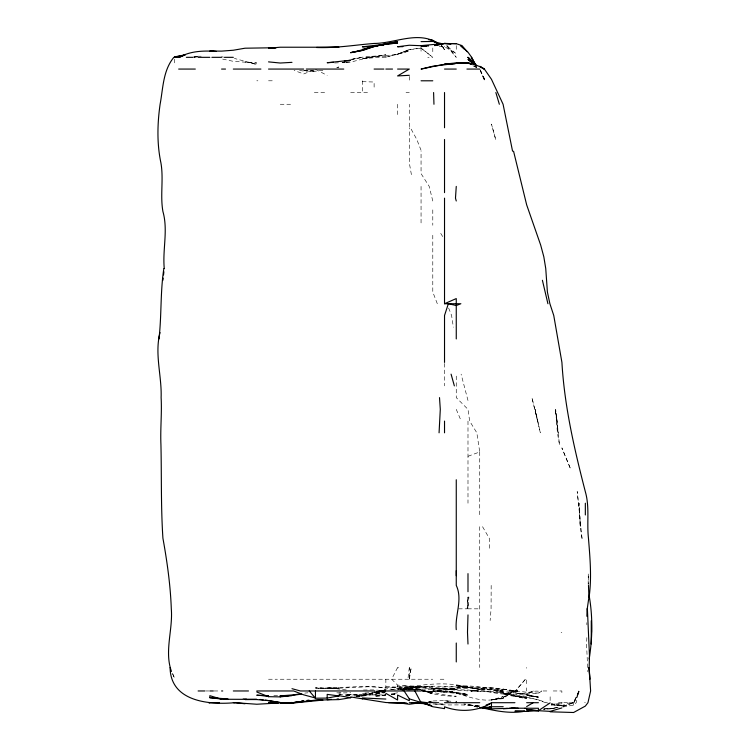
<?xml version="1.0" encoding="UTF-8"?>
<svg xmlns="http://www.w3.org/2000/svg" width="750" height="750" viewBox="0 0 750 750"><rect width="100%" height="100%" fill="white"/><g stroke="black" fill="none" stroke-linecap="round" stroke-linejoin="round"><path stroke-width="0.56" stroke-dasharray="3.75 2.81" d="M588.169 584.297L588.272 573.628L588.666 584.297M491.175 585.366L491.072 608.831L490.134 620.559M586.866 637.631L586.556 644.034L587.812 671.766M458.531 608.831L467.166 608.831L467.991 597.094L468.9 597.094L467.991 608.831L479.728 608.831M467.166 608.831L467.991 597.469L468.9 597.094M562.931 707.016L573.6 705.103L576.216 702.703L578.738 690.966L574.003 702.703L579.45 690.966L573.478 702.703L561.863 706.744L573.6 702.703L579.478 690.966L573.6 702.703L558.666 707.241M397.584 667.5L391.622 679.237L397.584 685.087L421.059 687.356M526.659 683.719L526.659 679.237L525.431 679.237L514.931 691.369C500.569 699.019 485.906 687.225 471.112 690.966C493.425 685.228 516.066 692.316 538.397 693.075L541.8 690.966L538.397 693.356L526.659 693.872L495.525 690.966L503.194 692.259C488.1 687.375 472.116 685.228 456.262 685.988L467.991 686.766L456.262 685.453L479.728 689.203L503.194 690.966L497.822 690.966M525.431 679.237L515.588 690.966L507.009 690.966L514.931 691.341L517.716 690.966L511.959 690.966L503.194 689.044L491.466 687.6L432.787 688.987L444.525 688.181L422.128 690.037M421.059 690.769L444.525 692.147L432.787 691.116L467.991 694.453L432.787 689.616L456.262 693.197L467.991 695.747L448.509 690.966C466.284 695.297 485.175 705.497 503.194 696.591L491.466 699.966L503.194 698.156L491.466 699.797L503.194 698.644L513.506 690.966L514.931 690.966M503.194 698.644L503.194 697.425L513.506 690.966M503.194 697.425L514.931 691.013L503.194 694.462L514.931 696.441L526.659 697.275L514.931 695.944L526.659 697.791L503.194 693.534L526.659 698.578C510.619 696.666 496.031 687.816 479.728 688.894L503.194 689.916C479.775 684.947 456.188 687.3 432.787 690.9L444.525 690.384L456.262 688.631L444.525 689.55L467.991 690.019L514.931 694.237L526.659 694.369L538.397 697.341L526.659 694.894L538.397 697.219L526.659 695.184L538.397 696.975L526.659 696.441L491.466 691.575L467.991 690.9L421.059 687.759L385.856 687.703L362.391 686.4L327.188 688.181L315.45 687.844L338.916 688.781L327.188 687.534L346.388 689.972M533.334 690.966L526.659 694.369L514.931 692.841C523.125 695.672 530.85 690.384 538.397 691.181M397.584 668.025L398.625 667.5M313.322 70.125L303.712 73.959L294.113 70.425M346.388 62.297L350.653 62.109L369.591 57.328L362.391 58.837L385.856 54.797L362.391 58.509L385.856 57.131L397.584 54.178L409.322 49.575L421.059 47.981L432.787 57.328L427.762 57.328M385.856 57.131L397.584 54.197L409.322 49.575M397.584 54.197L409.322 49.725L421.059 48.216L432.787 57.328M467.991 456.291L479.728 451.931L476.822 432.816L469.659 421.088L467.991 409.35L456.262 397.613L456.262 374.147M551.203 704.119L561.863 703.875L551.203 703.997L561.863 705.534L551.203 704.991L561.863 705.609L569.738 702.703M397.584 54.178L409.322 50.709C390.478 58.631 369.684 53.484 350.653 59.812L362.391 57.328L351.722 59.231M402.113 690.122C412.172 685.809 422.794 690.45 432.787 692.634L421.828 690.966L432.787 691.969L421.828 690.966M384.037 690.966L385.856 690.544L374.119 692.616L385.856 689.709L374.119 693.056L357.056 696.525M403.144 689.878L409.322 688.237L444.525 686.953L456.262 686.934L467.991 688.031C443.644 685.378 418.612 685.341 394.556 690M336.647 67.631L338.916 67.05L336.816 67.453M385.856 691.828L374.119 694.584L359.184 696.525M415.725 690.066L409.322 689.231L421.059 689.719L409.322 689.353L401.859 689.991L409.322 688.237L417.853 690.056M197.109 56.653L194.119 57.328L198.112 56.212L202.378 56.25M384.788 692.072L374.119 694.416L384.788 692.756L376.256 691.444M369.169 57.328L374.119 56.344L385.856 56.175M374.119 692.587L382.753 690.966L376.275 691.912M397.584 692.794L391.191 693.938L397.584 692.916M376.256 696.619L385.856 694.903L345.319 694.959M385.856 691.641L354.919 696.581L374.119 693.291L362.391 695.522C382.209 690.637 399.984 682.762 421.059 687.234L409.322 686.803L432.787 686.737L421.059 686.456L409.322 687.178L397.584 689.428L409.322 688.191L419.991 690.525M557.597 707.428L550.134 708.928L543.731 709.322M402.919 690.066C420.928 686.756 438.356 695.606 456.262 696.234C444.216 696.262 432.122 694.622 421.059 689.691L432.787 693.891L421.059 690.262M402.919 690.047L409.322 688.987L415.725 689.944M373.05 692.794L353.85 695.962L362.391 696.553M401.859 689.991L409.322 688.941L397.584 690.019M557.597 707.644L543.731 709.219M428.522 701.616L432.787 701.119L428.719 702.178L432.787 700.978L444.525 700.584L448.791 701.316M322.922 70.341L315.45 71.203L303.712 71.091L298.387 70.247M406.125 690L416.794 690M385.856 694.903L374.119 696.084L385.856 695.016M391.191 694.538L397.584 693.966M514.931 691.219L517.716 690.966M345.319 62.241L342.122 62.522L345.319 62.344M304.781 693.084L307.987 692.812M543.731 709.106L555.469 708.281M391.191 694.491L396.525 694.05M543.731 708.816L555.469 708.131M341.053 692.841L338.916 693.009L350.653 692.756M193.847 56.756L197.044 56.513M342.122 62.391L345.319 62.156M385.856 686.503L397.584 687.188L409.322 686.484M242.916 698.447L247.181 698.456M273.844 695.625L278.119 695.409M432.787 688.331C418.228 687.6 403.444 687.347 389.053 690.009C415.162 686.072 441.769 680.091 467.991 687.178L456.262 685.575L479.728 689.203L467.991 687.253L503.194 690.966M376.256 692.166L384.788 691.753M336.788 698.362L338.916 698.278M193.847 57.028L198.112 56.859M334.65 62.962L338.916 62.803M338.916 688.181L374.119 686.475L385.856 688.088L385.856 679.237M409.322 688.031L421.059 687.769M439.191 46.725L444.525 46.669L456.262 53.681L446.25 45.591L456.262 57.328L447.178 45.591L444.525 44.325M363.45 690.019L374.119 689.906L385.856 690.816M400.791 690L412.519 690M256.781 80.794L257.925 80.794M268.519 80.794L273.497 80.794M314.325 92.531L327.188 92.531M350.653 92.531L369.113 92.531M406.012 92.531L409.322 92.531M280.247 104.269L291.984 104.269M561.122 632.297L561.863 632.297M268.519 679.237L277.425 679.237M280.247 679.237L432.787 679.237M440.175 679.237L444.525 679.237M205.716 690.966L208.809 690.966M214.012 690.966L219.234 690.966M543.103 690.966L547.453 690.966M553.228 690.966L561.863 690.966L561.863 693.159M558.478 702.703L562.753 702.703M563.775 702.703L576.216 702.703M584.616 702.703L585.337 702.703M439.191 703.978L444.525 704.119L430.659 703.959M362.391 81.656L374.119 82.022L374.119 89.269M374.119 691.144L384.788 691.659M444.525 691.725L456.262 692.334L467.991 694.528L441.084 690.966L456.262 692.334M336.788 692.812L338.916 692.934M303.712 70.416L315.45 71.203L303.712 70.322M479.728 705.919L467.991 704.991L479.728 706.294M450.928 701.241L444.525 700.659L447.722 701.194M338.916 694.256L350.653 695.381L345.319 695.297L350.653 694.763L362.391 695.128L350.653 694.444L345.319 695.1L349.584 695.653M338.916 694.491L341.053 694.725M434.925 704.053C449.072 706.266 463.556 703.181 477.591 706.912M478.659 706.172L464.7 704.081M503.194 689.1L516.506 690.966L514.931 690.506M551.203 704.147L561.863 705.534M478.659 706.481L464.616 703.959M376.256 691.322L384.788 692.625M221.578 56.728L223.556 57.131M222.647 59.109L233.316 61.331L256.781 63.019L245.044 61.847L256.781 64.453L234.375 58.425M477.591 707.194L463.603 703.922M549.113 703.538L538.397 699.825L526.659 697.35L538.397 699.872L545.409 702.703M472.884 65.775L476.794 67.659M315.45 69.262L327.188 75.422M474.834 66.328L476.794 67.425M474.778 66.328L476.719 67.425M441.347 45.591L444.525 48.9L441.609 45.591L444.525 49.762L441.628 45.591M440.738 233.344L443.447 237.872M482.541 526.688L489.347 538.425L489.684 550.163M480.234 70.275L485.353 80.794L479.728 69.066L484.641 80.794L479.794 69.066M172.369 673.425L174.637 678.366L172.566 673.425M456.262 409.35L461.222 421.088M448.622 308.016L451.603 315.478L453.366 327.216M421.059 150.309L416.803 139.472L409.322 125.766L409.322 104.269M437.316 303.741L432.787 292.013L432.787 233.344M467.991 400.519L461.1 374.147M411.403 174.666L409.322 162.938L409.322 127.734M432.787 201.037L429.206 186.403L421.059 173.625L421.059 151.2M586.819 622.697L586.884 624.834M573.6 703.031L573.6 705.103M561.863 702.703L561.863 703.509M550.134 696.778L550.134 701.756M526.659 667.5L526.659 668.212M526.659 687.853L526.659 690.966M491.466 699.562L491.466 700.266M479.728 451.931L479.728 514.959M479.728 526.688L479.728 667.5M467.991 421.088L467.991 503.222M467.991 597.094L467.991 608.831M456.262 45.591L456.262 51.178M444.525 46.181L444.525 46.669M444.525 363.478L444.525 385.884M432.787 47.962L432.787 52.594M432.787 209.869L432.787 225.272M421.059 47.475L421.059 51.778M421.059 186.403L421.059 225.216M409.322 76.397L409.322 80.794M397.584 104.269L397.584 115.997M397.584 685.087L397.584 687.188M362.391 80.794L362.391 92.531M174.637 59.128L174.637 65.175M409.322 667.5L407.887 679.237L409.322 679.078L411.197 667.5L409.322 679.237L409.322 667.5M368.784 692.784L362.391 693.441L368.784 692.803M349.584 61.856L346.388 62.147L349.584 61.847M432.684 702.703L428.034 703.059L432.684 702.703M431.663 702.703L428.484 702.881L431.663 702.703M338.916 687.984L327.188 688.612L315.45 688.172L338.916 687.984M421.059 689.334L409.322 689.953L421.059 689.334M473.287 690.966L470.822 690.966L479.728 691.013L473.287 690.966M456.262 689.456L432.787 688.472L456.262 689.456M570.197 468.019L561.863 447.872L570.197 468.019M495.694 139.472L491.466 124.097L495.694 139.472M538.397 424.594L535.2 409.35L540.337 432.816L538.397 424.594M537.609 421.088L531.919 397.613L537.609 421.088M559.453 444.553L557.409 432.816L555.684 409.35L559.453 444.553M557.184 421.088L555.169 409.35L558.141 432.816L557.184 421.088M582.038 538.425L580.153 526.688L579.075 503.222L580.331 526.688L579.806 514.959L577.2 491.494L582.038 538.425"/><path stroke-width="1.12" d="M586.884 616.294L587.109 608.831M589.163 658.969C592.481 638.494 592.8 617.578 589.397 597.094M591.141 644.034L591.422 620.559L591.534 632.297M439.069 432.816L440.297 409.35L439.509 397.613M456.262 186.403L455.484 198.141L456.262 200.991M162.909 280.275L163.153 278.147M163.528 274.941L163.894 271.744M163.856 268.547C160.219 291.853 161.709 315.534 158.953 338.944L159.384 336.816M589.106 597.094C591.825 577.678 590.025 557.888 588.478 538.425C586.669 522.872 589.772 507.047 585.337 491.737L585.281 491.494C574.359 449.194 564.441 406.163 561.919 362.419L553.753 315.478L549.9 303.741L547.397 292.013L545.747 268.547L543.825 256.809L540.675 245.072L526.659 204.834L513.553 151.2M587.25 608.831L588.919 597.094L588.488 585.366M456.262 575.681L456.262 570.656M160.031 332.55C154.425 353.953 161.897 375.947 161.119 397.613C161.981 413.259 160.256 428.897 160.931 444.553C161.653 475.725 160.856 506.962 162.909 538.097L162.956 538.425C167.137 561.722 170.456 585.141 171.3 608.831C173.025 629.644 164.175 651.384 171.459 671.447M173.831 57.328C162.938 70.603 163.116 88.238 160.106 104.269C157.341 123.619 156.844 143.766 160.931 162.938C163.744 179.006 160.069 195.384 162.909 211.453C168.244 230.175 162.431 249.478 164.259 268.547M511.725 708.178L538.397 708.272L538.397 710.691L550.134 702.9M526.659 706.528L533.184 702.703M550.134 711.797L573.6 712.5L585.337 706.087L587.953 702.703L590.616 690.966L589.163 667.5L589.481 655.763L587.391 608.831M174.637 57.328L179.325 57.328C190.228 50.897 203.897 50.569 216.244 51.375M503.194 706.697L491.466 706.753L491.466 702.966C477.562 711.497 459.666 712.472 444.525 706.781L444.525 708.647L432.787 706.734L422.25 702.703L431.737 705.722L409.322 698.869L404.081 690.966M444.525 198.141L444.525 303.741L456.262 298.575L456.262 338.944M179.325 57.328L185.372 54.806M486.131 705.037L491.466 702.966M380.841 45.356L385.856 44.175L397.584 43.059L385.856 44.053L380.447 45.347L397.584 41.766C381.403 43.584 366.422 49.294 350.653 52.659L361.322 50.756M374.119 46.012L362.391 50.353L350.653 52.659M362.391 50.569L374.119 46.538L362.391 49.359M375.159 46.219L385.856 44.1L362.391 46.837L371.991 46.678M561.863 707.925L550.134 711.375L538.397 710.691M375.188 46.219L377.222 45.591M377.916 45.591L376.022 46.059L385.856 44.1M174.637 57.197L185.306 54.638M456.262 43.688L444.525 43.472L434.709 45.591L444.525 43.481L456.262 43.688L461.991 45.591L467.241 51.731M309.244 690.966L315.45 698.212L327.188 698.072L338.916 695.887M298.387 694.097L291.984 695.194L280.247 695.719L280.247 696.9L268.519 696.675L256.781 691.987M299.325 701.597L292.744 702.703L303.712 701.081L301.584 701.334M301.519 701.231L303.712 700.866M388.528 702.703L401.859 703.088L385.856 702.525L350.653 696.956L350.653 697.697L338.916 699.6L315.45 700.125L291.984 702.947L281.288 702.703L268.519 700.622L281.212 702.703L291.984 702.788M174.637 56.784L183.178 55.528M344.25 61.172L350.653 60.234L327.188 62.728L333.581 62.306M417.028 703.172L409.322 704.259L397.828 702.703L401.278 702.984M306.919 700.425L309.047 700.134M444.525 43.481L450.928 43.856L444.525 43.481L421.059 45.647L426.394 46.172M301.584 694.153L291.984 695.334L280.247 695.719M296.25 701.981L299.447 701.597M280.247 696.9L291.984 695.494M455.194 63.469L432.787 66.244L421.059 69.066C440.991 65.203 465.797 57.3 484.219 69.066L479.728 66.319L484.378 69.066L491.466 79.284L503.081 104.269L512.569 151.2M524.531 711.281C510.216 713.916 495.816 710.953 481.856 707.728M327.188 699.759L331.453 699.347M322.922 700.087L291.984 703.125L268.519 702.712L278.119 702.844M526.659 710.831L528.797 710.634M414.684 703.162L411.469 703.444L415.725 703.125M278.119 703.041L256.781 704.241L233.316 702.553L245.044 703.753M424.547 703.331L411.619 702.703M455.194 63.431L444.525 64.191L455.194 63.731M538.397 710.597L526.659 711.441L514.931 711.15L524.531 711.056M421.059 703.472L424.547 703.237M320.784 700.116L315.45 700.462L320.784 700.144M291.984 62.353L280.247 63.028L268.519 61.875M507.459 708.384L491.466 708.834L479.728 707.644M509.597 708.263L518.128 708.103M275.981 47.803L268.519 48.216L280.247 47.222L338.916 47.241L316.519 47.475C335.831 48.291 354.938 44.972 374.119 43.453C395.231 43.369 418.125 30.488 437.7 43.209M424.237 703.106L417.853 703.125M409.322 75.309L397.584 75.928L409.322 69.066L397.584 69.066M287.297 702.703L291.984 702.506M463.725 63.384L467.991 63.206L456.262 62.663L466.922 63.366M275.981 47.728L245.044 48.206L233.316 50.231L221.578 51.122L209.841 51.047L214.116 51.356M288.778 695.606L284.513 695.756L291.984 695.588M170.081 667.5C170.438 701.522 208.819 705.009 234.675 702.703M480.797 707.494L491.466 707.137L489.328 706.912M402.919 46.65L397.584 46.753L409.322 45.244L428.522 45.994M421.059 41.625L432.787 41.456L442.387 43.8M219.478 702.703L208.791 702.703L209.841 702.834M186.375 57.328L193.144 57.328M198.112 57.328L209.841 57.328M211.875 57.328L221.578 57.328M224.409 57.328L233.316 57.328M178.669 69.066L195.319 69.066M221.578 69.066L225.516 69.066M233.316 69.066L260.916 69.066M268.519 69.066L303.712 69.066M306.253 69.066L343.753 69.066M374.119 69.066L383.85 69.066M385.856 69.066L392.531 69.066M444.525 69.066L456.262 69.066M466.931 69.066L479.728 69.066M421.059 80.794L432.787 80.794M444.525 303.741L460.866 303.741L456.262 305.522L448.35 303.741L444.525 315.478L444.525 362.419M198.112 690.966L204.834 690.966M209.841 690.966L213.319 690.966M221.578 690.966L222.741 690.966M233.316 690.966L248.484 690.966M256.781 690.966L293.691 690.966L303.712 694.847L315.45 698.006M374.719 690.966L300.384 690.966L291.984 688.688M385.856 690.966L421.059 690.966M280.247 702.703L291.984 702.703M409.322 702.703L417.028 702.703M432.787 702.703L438.637 702.703M444.525 702.703L479.728 702.703M491.775 702.703L514.931 702.703M526.659 702.703L538.397 702.703M227.981 698.934L209.841 697.678L209.841 695.681L221.578 699.253L256.781 699.375L245.044 699.525L256.781 699.572L268.519 700.594L265.312 700.163M421.059 46.087L425.325 46.125M411.459 703.181L425.325 703.603M401.859 702.863L397.584 702.703L407.194 703.462M524.531 708.375L526.659 708.469M427.453 704.025L415.959 702.703M268.519 695.897L256.781 695.194L268.519 696.047M491.466 708.534L482.925 707.681M403.575 703.162L407.025 703.444M385.856 699.047L362.391 697.95L362.391 698.934M398.109 702.703L401.475 702.984M403.716 703.162L407.081 703.444M536.269 710.4L526.659 709.5L538.397 711.019M482.925 707.625L487.191 708.084M209.841 697.678L221.578 699.056M421.059 701.934L427.584 702.703M338.916 695.944L327.188 694.387L327.188 698.072M259.978 699.441L263.184 699.872M428.522 39.628L432.787 40.219M338.916 695.653L350.653 697.697M485.062 707.587L487.191 707.972M280.247 702.488L281.212 702.703M470.925 64.144L467.991 62.513L470.897 64.144M385.856 693.366L397.584 700.012L397.584 695.072L409.322 700.716L409.322 698.869M464.719 49.491L460.622 45.591L467.991 52.209L471.666 57.328L475.378 65.156M476.597 65.934L467.991 57.328L471.713 61.519M476.456 65.934L467.991 57.328L476.25 65.709M475.969 65.156L471.347 57.328L474.788 64.172M414.862 690.966L421.059 702.703M495.853 92.531L499.35 104.269M451.078 374.147L454.359 385.884M547.922 303.741L542.4 280.275M467.991 644.034L467.494 632.297L467.991 614.906M433.594 92.531L433.959 104.269M585.337 503.222L585.337 514.959M467.991 573.628L467.991 591.722M456.262 479.756L456.262 585.366C462.956 599.728 454.828 614.747 456.262 629.653M456.262 643.013L456.262 661.941M456.262 701.419L456.262 702.703M444.525 92.531L444.525 127.734M444.525 139.472L444.525 192.637M444.525 421.088L444.525 432.816M315.45 690.966L315.45 698.212M268.519 695.981L268.519 696.675M514.931 708.244L503.194 708.619L514.931 708.291M437.7 43.388L432.787 40.622L437.691 43.388M474.309 64.538L467.991 59.362L474.309 64.584M589.734 679.237L589.163 667.5L589.734 679.237"/></g></svg>
